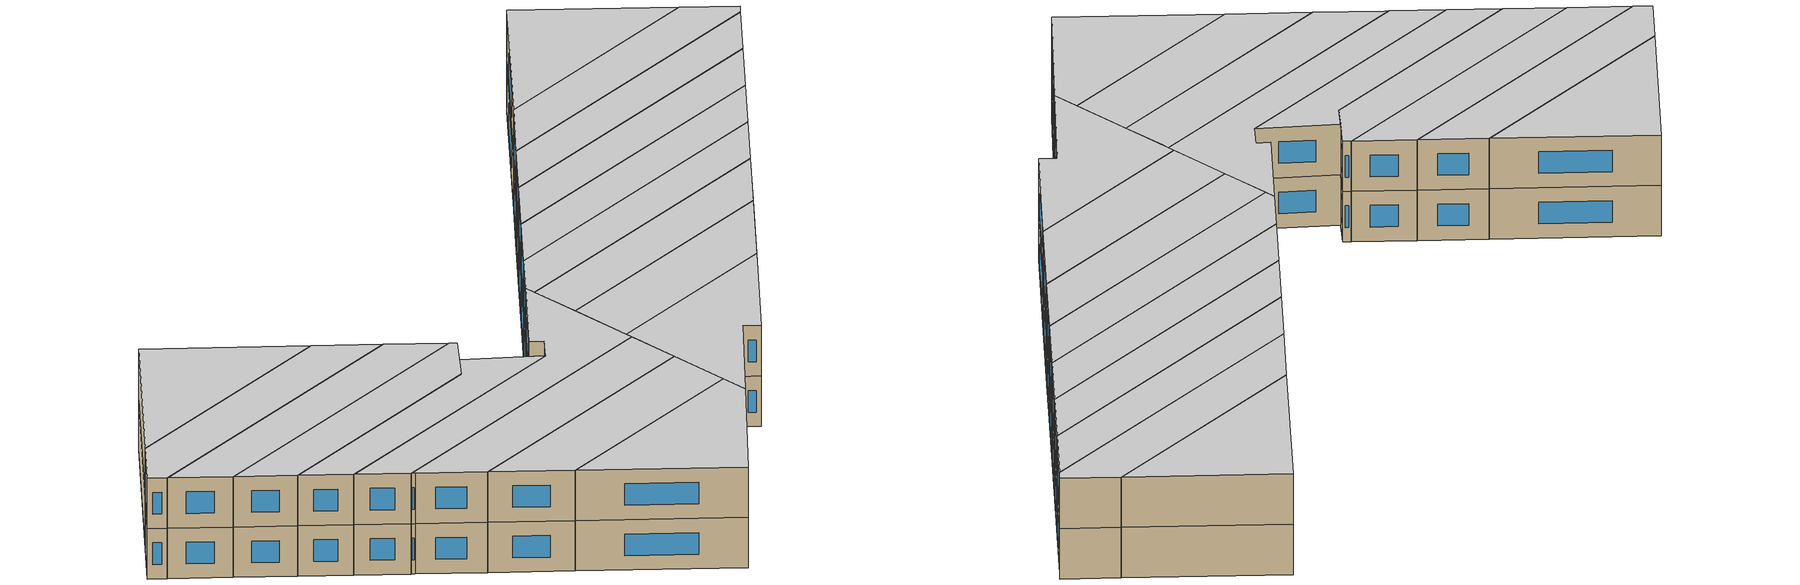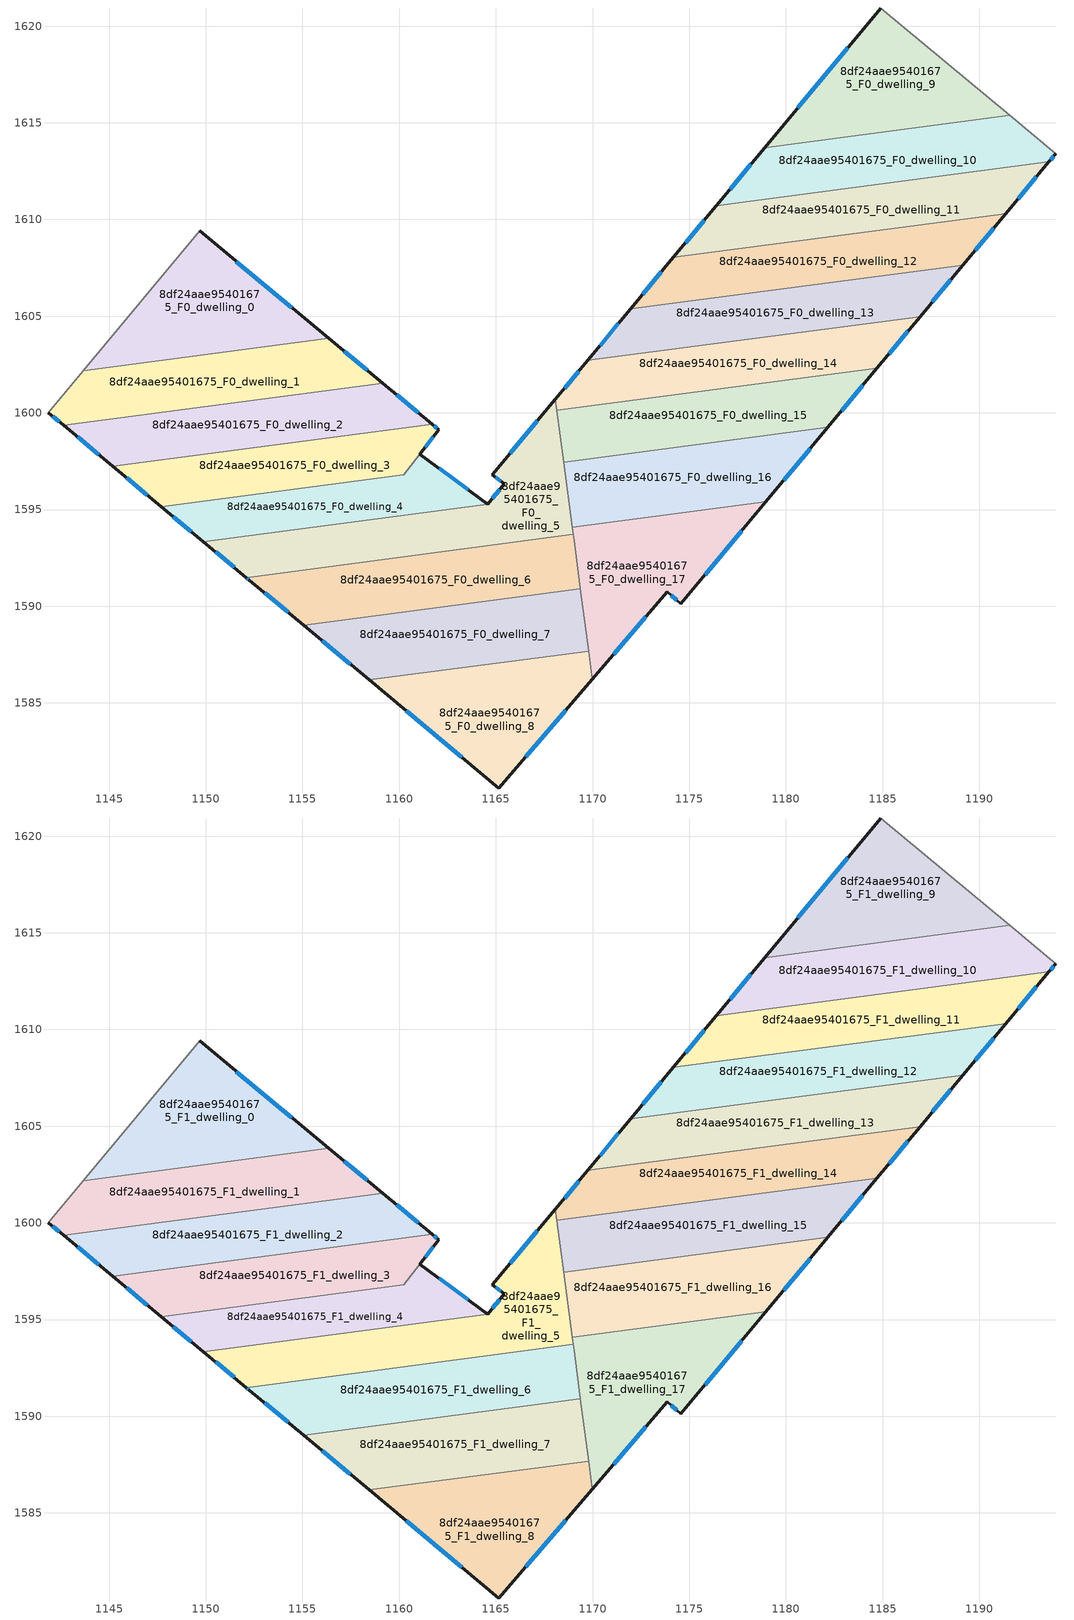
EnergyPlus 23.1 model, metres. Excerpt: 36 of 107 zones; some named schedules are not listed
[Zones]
8df24aae95401675_F0_dwelling_0
 floor ground (EU_floor_Construction): 1156.36,1603.86 1143.67,1602.19 1149.68,1609.41 z0
 wall outside (EU_wall_Construction): 1156.36,1603.86 1149.68,1609.41 z0:3
 wall adiabatic (EU_wall_Construction): 1149.68,1609.41 1143.67,1602.19 z0:3
 wall to 8df24aae95401675_F0_dwelling_1 (EU_wall_Construction): 1143.67,1602.19 1156.36,1603.86 z0:3
 window (EU_Window_Construction): 1154.45,1605.45 1151.59,1607.82 z0.86:2.14
8df24aae95401675_F0_dwelling_1
 floor ground (EU_floor_Construction): 1159.16,1601.54 1142.65,1599.36 1141.86,1600.02 1143.67,1602.19 1156.36,1603.86 z0
 wall outside (EU_wall_Construction): 1159.16,1601.54 1156.36,1603.86 / 1141.86,1600.02 1142.65,1599.36 z0:3
 wall to 8df24aae95401675_F0_dwelling_2 (EU_wall_Construction): 1142.65,1599.36 1159.16,1601.54 z0:3
 wall adiabatic (EU_wall_Construction): 1143.67,1602.19 1141.86,1600.02 z0:3
 window (EU_Window_Construction): 1158.36,1602.2 1157.16,1603.2 / 1142.08,1599.83 1142.42,1599.55 z0.86:2.14
8df24aae95401675_F0_dwelling_10
 floor ground (EU_floor_Construction): 1193.95,1613.4 1193.59,1612.97 1176.4,1610.71 1178.9,1613.71 1191.58,1615.38 z0
 wall outside (EU_wall_Construction): 1178.9,1613.71 1176.4,1610.71 / 1193.59,1612.97 1193.95,1613.4 z0:3
 wall to 8df24aae95401675_F0_dwelling_9 (EU_wall_Construction): 1191.58,1615.38 1178.9,1613.71 z0:3
 wall adiabatic (EU_wall_Construction): 1193.95,1613.4 1191.58,1615.38 z0:3
 wall to 8df24aae95401675_F0_dwelling_11 (EU_wall_Construction): 1176.4,1610.71 1193.59,1612.97 z0:3
 window (EU_Window_Construction): 1178.19,1612.86 1177.12,1611.57 / 1193.7,1613.1 1193.85,1613.28 z0.86:2.14
8df24aae95401675_F0_dwelling_11
 floor ground (EU_floor_Construction): 1193.59,1612.97 1191.38,1610.31 1174.19,1608.05 1176.4,1610.71 z0
 wall outside (EU_wall_Construction): 1191.38,1610.31 1193.59,1612.97 / 1176.4,1610.71 1174.19,1608.05 z0:3
 wall to 8df24aae95401675_F0_dwelling_12 (EU_wall_Construction): 1174.19,1608.05 1191.38,1610.31 z0:3
 window (EU_Window_Construction): 1192.01,1611.07 1192.96,1612.21 / 1175.77,1609.95 1174.82,1608.81 z0.86:2.14
8df24aae95401675_F0_dwelling_12
 floor ground (EU_floor_Construction): 1191.38,1610.31 1189.16,1607.65 1171.97,1605.38 1174.19,1608.05 z0
 wall outside (EU_wall_Construction): 1189.16,1607.65 1191.38,1610.31 / 1174.19,1608.05 1171.97,1605.38 z0:3
 wall to 8df24aae95401675_F0_dwelling_13 (EU_wall_Construction): 1171.97,1605.38 1189.16,1607.65 z0:3
 window (EU_Window_Construction): 1189.79,1608.41 1190.74,1609.55 / 1173.55,1607.29 1172.6,1606.15 z0.86:2.14
8df24aae95401675_F0_dwelling_13
 floor ground (EU_floor_Construction): 1189.16,1607.65 1186.94,1604.98 1169.76,1602.72 1171.97,1605.38 z0
 wall outside (EU_wall_Construction): 1186.94,1604.98 1189.16,1607.65 / 1171.97,1605.38 1169.76,1602.72 z0:3
 wall to 8df24aae95401675_F0_dwelling_14 (EU_wall_Construction): 1169.76,1602.72 1186.94,1604.98 z0:3
 window (EU_Window_Construction): 1187.57,1605.74 1188.52,1606.88 / 1171.34,1604.62 1170.39,1603.48 z0.86:2.14
8df24aae95401675_F0_dwelling_14
 floor ground (EU_floor_Construction): 1186.94,1604.98 1184.71,1602.3 1168.16,1600.13 1168.08,1600.71 1169.76,1602.72 z0
 wall outside (EU_wall_Construction): 1169.76,1602.72 1168.08,1600.71 / 1184.71,1602.3 1186.94,1604.98 z0:3
 wall to 8df24aae95401675_F0_dwelling_15 (EU_wall_Construction): 1168.16,1600.13 1184.71,1602.3 z0:3
 wall to 8df24aae95401675_F0_dwelling_5 (EU_wall_Construction): 1168.08,1600.71 1168.16,1600.13 z0:3
 window (EU_Window_Construction): 1169.28,1602.15 1168.56,1601.28 / 1185.35,1603.07 1186.3,1604.22 z0.86:2.14
8df24aae95401675_F0_dwelling_15
 floor ground (EU_floor_Construction): 1184.71,1602.3 1182.16,1599.25 1168.51,1597.45 1168.16,1600.13 z0
 wall outside (EU_wall_Construction): 1182.16,1599.25 1184.71,1602.3 z0:3
 wall to 8df24aae95401675_F0_dwelling_16 (EU_wall_Construction): 1168.51,1597.45 1182.16,1599.25 z0:3
 wall to 8df24aae95401675_F0_dwelling_5 (EU_wall_Construction): 1168.16,1600.13 1168.51,1597.45 z0:3
 window (EU_Window_Construction): 1182.89,1600.12 1183.98,1601.43 z0.86:2.14
8df24aae95401675_F0_dwelling_16
 floor ground (EU_floor_Construction): 1182.16,1599.25 1178.97,1595.41 1168.95,1594.09 1168.51,1597.45 z0
 wall outside (EU_wall_Construction): 1178.97,1595.41 1182.16,1599.25 z0:3
 wall to 8df24aae95401675_F0_dwelling_17 (EU_wall_Construction): 1168.95,1594.09 1178.97,1595.41 z0:3
 wall to 8df24aae95401675_F0_dwelling_5 (EU_wall_Construction): 1168.51,1597.45 1168.95,1594.09 z0:3
 window (EU_Window_Construction): 1179.88,1596.5 1181.25,1598.15 z0.86:2.14
8df24aae95401675_F0_dwelling_17
 floor ground (EU_floor_Construction): 1178.97,1595.41 1174.57,1590.13 1173.86,1590.74 1169.99,1586.23 1168.95,1594.09 z0
 wall outside (EU_wall_Construction): 1169.99,1586.23 1173.86,1590.74 1174.57,1590.13 1178.97,1595.41 z0:3
 wall to 8df24aae95401675_F0_dwelling_7 (EU_wall_Construction): 1169.37,1590.9 1169.8,1587.68 z0:3
 wall to 8df24aae95401675_F0_dwelling_6 (EU_wall_Construction): 1169,1593.71 1169.02,1593.56 1169.04,1593.41 1169.37,1590.9 z0:3
 wall to 8df24aae95401675_F0_dwelling_8 (EU_wall_Construction): 1169.8,1587.68 1169.99,1586.23 z0:3
 wall to 8df24aae95401675_F0_dwelling_5 (EU_wall_Construction): 1168.95,1594.09 1169,1593.71 z0:3
 window (EU_Window_Construction): 1175.83,1591.63 1177.71,1593.9 / 1174.06,1590.56 1174.37,1590.3 / 1171.09,1587.52 1172.75,1589.45 z0.86:2.14
8df24aae95401675_F0_dwelling_2
 floor ground (EU_floor_Construction): 1161.72,1599.41 1145.2,1597.24 1142.65,1599.36 1159.16,1601.54 z0
 wall outside (EU_wall_Construction): 1142.65,1599.36 1145.2,1597.24 / 1161.72,1599.41 1159.16,1601.54 z0:3
 wall to 8df24aae95401675_F0_dwelling_3 (EU_wall_Construction): 1145.2,1597.24 1161.72,1599.41 z0:3
 window (EU_Window_Construction): 1143.38,1598.75 1144.47,1597.84 / 1160.98,1600.02 1159.89,1600.93 z0.86:2.14
8df24aae95401675_F0_dwelling_3
 floor ground (EU_floor_Construction): 1162.04,1599.14 1160.25,1596.81 1147.69,1595.16 1145.2,1597.24 1161.72,1599.41 z0
 wall outside (EU_wall_Construction): 1145.2,1597.24 1147.69,1595.16 / 1161.07,1597.87 1162.04,1599.14 1161.72,1599.41 z0:3
 wall to 8df24aae95401675_F0_dwelling_4 (EU_wall_Construction): 1147.69,1595.16 1160.25,1596.81 1161.07,1597.87 z0:3
 window (EU_Window_Construction): 1145.91,1596.64 1146.98,1595.75 / 1161.95,1599.22 1161.81,1599.33 / 1161.34,1598.23 1161.76,1598.78 z0.86:2.14
8df24aae95401675_F0_dwelling_4
 floor ground (EU_floor_Construction): 1164.59,1595.27 1149.88,1593.34 1147.69,1595.16 1160.25,1596.81 1161.07,1597.87 z0
 wall outside (EU_wall_Construction): 1164.59,1595.27 1161.07,1597.87 / 1147.69,1595.16 1149.88,1593.34 z0:3
 wall to 8df24aae95401675_F0_dwelling_5 (EU_wall_Construction): 1149.88,1593.34 1164.59,1595.27 z0:3
 window (EU_Window_Construction): 1163.58,1596.02 1162.07,1597.13 / 1148.32,1594.64 1149.25,1593.86 z0.86:2.14
8df24aae95401675_F0_dwelling_5
 floor ground (EU_floor_Construction): 1168.08,1600.71 1169,1593.71 1152.1,1591.49 1149.88,1593.34 1164.59,1595.27 1165.43,1596.34 1164.82,1596.79 z0
 wall outside (EU_wall_Construction): 1168.08,1600.71 1164.82,1596.79 1165.43,1596.34 1164.59,1595.27 / 1149.88,1593.34 1152.1,1591.49 z0:3
 wall to 8df24aae95401675_F0_dwelling_6 (EU_wall_Construction): 1152.1,1591.49 1169,1593.71 z0:3
 window (EU_Window_Construction): 1165.19,1596.03 1164.83,1595.58 / 1165,1596.66 1165.26,1596.47 / 1167.15,1599.59 1165.76,1597.91 / 1150.51,1592.81 1151.46,1592.01 z0.86:2.14
8df24aae95401675_F0_dwelling_6
 floor ground (EU_floor_Construction): 1169,1593.71 1169.02,1593.56 1169.04,1593.41 1169.37,1590.9 1155.06,1589.02 1152.25,1591.36 1152.1,1591.49 z0
 wall outside (EU_wall_Construction): 1152.1,1591.49 1152.25,1591.36 1155.06,1589.02 z0:3
 wall to 8df24aae95401675_F0_dwelling_7 (EU_wall_Construction): 1155.06,1589.02 1169.37,1590.9 z0:3
 window (EU_Window_Construction): 1152.14,1591.45 1152.21,1591.39 / 1153.05,1590.69 1154.26,1589.69 z0.86:2.14
8df24aae95401675_F0_dwelling_7
 floor ground (EU_floor_Construction): 1169.37,1590.9 1169.8,1587.68 1158.45,1586.19 1155.06,1589.02 z0
 wall outside (EU_wall_Construction): 1155.06,1589.02 1158.45,1586.19 z0:3
 wall to 8df24aae95401675_F0_dwelling_8 (EU_wall_Construction): 1158.45,1586.19 1169.8,1587.68 z0:3
 window (EU_Window_Construction): 1156.03,1588.21 1157.48,1587 z0.86:2.14
8df24aae95401675_F0_dwelling_8
 floor ground (EU_floor_Construction): 1169.8,1587.68 1169.99,1586.23 1165.16,1580.6 1158.45,1586.19 z0
 wall outside (EU_wall_Construction): 1158.45,1586.19 1165.16,1580.6 1169.99,1586.23 z0:3
 window (EU_Window_Construction): 1166.54,1582.21 1168.61,1584.62 / 1160.37,1584.59 1163.24,1582.2 z0.86:2.14
8df24aae95401675_F0_dwelling_9
 floor ground (EU_floor_Construction): 1191.58,1615.38 1178.9,1613.71 1184.91,1620.94 z0
 wall outside (EU_wall_Construction): 1184.91,1620.94 1178.9,1613.71 z0:3
 wall adiabatic (EU_wall_Construction): 1191.58,1615.38 1184.91,1620.94 z0:3
 window (EU_Window_Construction): 1183.19,1618.87 1180.62,1615.78 z0.86:2.14
8df24aae95401675_F1_dwelling_0
 floor to 8df24aae95401675_F0_dwelling_0 (EU_floor_Construction): 1156.36,1603.86 1143.67,1602.19 1149.68,1609.41 z3
 wall outside (EU_wall_Construction): 1156.36,1603.86 1149.68,1609.41 z3:6
 wall adiabatic (EU_wall_Construction): 1149.68,1609.41 1143.67,1602.19 z3:6
 wall to 8df24aae95401675_F1_dwelling_1 (EU_wall_Construction): 1143.67,1602.19 1156.36,1603.86 z3:6
 window (EU_Window_Construction): 1154.45,1605.45 1151.59,1607.82 z3.86:5.14
 ceiling to 8df24aae95401675_F2_dwelling_0 (EU_floor_Construction): 1156.36,1603.86 1149.68,1609.41 1143.67,1602.19 z6
8df24aae95401675_F1_dwelling_1
 floor to 8df24aae95401675_F0_dwelling_1 (EU_floor_Construction): 1159.16,1601.54 1142.65,1599.36 1141.86,1600.02 1143.67,1602.19 1156.36,1603.86 z3
 wall outside (EU_wall_Construction): 1159.16,1601.54 1156.36,1603.86 / 1141.86,1600.02 1142.65,1599.36 z3:6
 wall to 8df24aae95401675_F1_dwelling_2 (EU_wall_Construction): 1142.65,1599.36 1159.16,1601.54 z3:6
 wall adiabatic (EU_wall_Construction): 1143.67,1602.19 1141.86,1600.02 z3:6
 window (EU_Window_Construction): 1158.36,1602.2 1157.16,1603.2 / 1142.08,1599.83 1142.42,1599.55 z3.86:5.14
 ceiling to 8df24aae95401675_F2_dwelling_1 (EU_floor_Construction): 1159.16,1601.54 1156.36,1603.86 1143.67,1602.19 1141.86,1600.02 1142.65,1599.36 z6
8df24aae95401675_F1_dwelling_10
 floor to 8df24aae95401675_F0_dwelling_10 (EU_floor_Construction): 1193.95,1613.4 1193.59,1612.97 1176.4,1610.71 1178.9,1613.71 1191.58,1615.38 z3
 wall outside (EU_wall_Construction): 1178.9,1613.71 1176.4,1610.71 / 1193.59,1612.97 1193.95,1613.4 z3:6
 wall to 8df24aae95401675_F1_dwelling_9 (EU_wall_Construction): 1191.58,1615.38 1178.9,1613.71 z3:6
 wall adiabatic (EU_wall_Construction): 1193.95,1613.4 1191.58,1615.38 z3:6
 wall to 8df24aae95401675_F1_dwelling_11 (EU_wall_Construction): 1176.4,1610.71 1193.59,1612.97 z3:6
 window (EU_Window_Construction): 1178.19,1612.86 1177.12,1611.57 / 1193.7,1613.1 1193.85,1613.28 z3.86:5.14
 ceiling to 8df24aae95401675_F2_dwelling_10 (EU_floor_Construction): 1193.59,1612.97 1193.95,1613.4 1191.58,1615.38 1178.9,1613.71 1176.4,1610.71 z6
8df24aae95401675_F1_dwelling_11
 floor to 8df24aae95401675_F0_dwelling_11 (EU_floor_Construction): 1193.59,1612.97 1191.38,1610.31 1174.19,1608.05 1176.4,1610.71 z3
 wall outside (EU_wall_Construction): 1191.38,1610.31 1193.59,1612.97 / 1176.4,1610.71 1174.19,1608.05 z3:6
 wall to 8df24aae95401675_F1_dwelling_12 (EU_wall_Construction): 1174.19,1608.05 1191.38,1610.31 z3:6
 window (EU_Window_Construction): 1192.01,1611.07 1192.96,1612.21 / 1175.77,1609.95 1174.82,1608.81 z3.86:5.14
 ceiling to 8df24aae95401675_F2_dwelling_11 (EU_floor_Construction): 1191.38,1610.31 1193.59,1612.97 1176.4,1610.71 1174.19,1608.05 z6
8df24aae95401675_F1_dwelling_12
 floor to 8df24aae95401675_F0_dwelling_12 (EU_floor_Construction): 1191.38,1610.31 1189.16,1607.65 1171.97,1605.38 1174.19,1608.05 z3
 wall outside (EU_wall_Construction): 1189.16,1607.65 1191.38,1610.31 / 1174.19,1608.05 1171.97,1605.38 z3:6
 wall to 8df24aae95401675_F1_dwelling_13 (EU_wall_Construction): 1171.97,1605.38 1189.16,1607.65 z3:6
 window (EU_Window_Construction): 1189.79,1608.41 1190.74,1609.55 / 1173.55,1607.29 1172.6,1606.15 z3.86:5.14
 ceiling to 8df24aae95401675_F2_dwelling_12 (EU_floor_Construction): 1189.16,1607.65 1191.38,1610.31 1174.19,1608.05 1171.97,1605.38 z6
8df24aae95401675_F1_dwelling_13
 floor to 8df24aae95401675_F0_dwelling_13 (EU_floor_Construction): 1189.16,1607.65 1186.94,1604.98 1169.76,1602.72 1171.97,1605.38 z3
 wall outside (EU_wall_Construction): 1186.94,1604.98 1189.16,1607.65 / 1171.97,1605.38 1169.76,1602.72 z3:6
 wall to 8df24aae95401675_F1_dwelling_14 (EU_wall_Construction): 1169.76,1602.72 1186.94,1604.98 z3:6
 window (EU_Window_Construction): 1187.57,1605.74 1188.52,1606.88 / 1171.34,1604.62 1170.39,1603.48 z3.86:5.14
 ceiling to 8df24aae95401675_F2_dwelling_13 (EU_floor_Construction): 1186.94,1604.98 1189.16,1607.65 1171.97,1605.38 1169.76,1602.72 z6
8df24aae95401675_F1_dwelling_14
 floor to 8df24aae95401675_F0_dwelling_14 (EU_floor_Construction): 1186.94,1604.98 1184.71,1602.3 1168.16,1600.13 1168.08,1600.71 1169.76,1602.72 z3
 wall outside (EU_wall_Construction): 1169.76,1602.72 1168.08,1600.71 / 1184.71,1602.3 1186.94,1604.98 z3:6
 wall to 8df24aae95401675_F1_dwelling_15 (EU_wall_Construction): 1168.16,1600.13 1184.71,1602.3 z3:6
 wall to 8df24aae95401675_F1_dwelling_5 (EU_wall_Construction): 1168.08,1600.71 1168.16,1600.13 z3:6
 window (EU_Window_Construction): 1169.28,1602.15 1168.56,1601.28 / 1185.35,1603.07 1186.3,1604.22 z3.86:5.14
 ceiling to 8df24aae95401675_F2_dwelling_14 (EU_floor_Construction): 1184.71,1602.3 1186.94,1604.98 1169.76,1602.72 1168.08,1600.71 1168.16,1600.13 z6
8df24aae95401675_F1_dwelling_15
 floor to 8df24aae95401675_F0_dwelling_15 (EU_floor_Construction): 1184.71,1602.3 1182.16,1599.25 1168.51,1597.45 1168.16,1600.13 z3
 wall outside (EU_wall_Construction): 1182.16,1599.25 1184.71,1602.3 z3:6
 wall to 8df24aae95401675_F1_dwelling_16 (EU_wall_Construction): 1168.51,1597.45 1182.16,1599.25 z3:6
 wall to 8df24aae95401675_F1_dwelling_5 (EU_wall_Construction): 1168.16,1600.13 1168.51,1597.45 z3:6
 window (EU_Window_Construction): 1182.89,1600.12 1183.98,1601.43 z3.86:5.14
 ceiling to 8df24aae95401675_F2_dwelling_15 (EU_floor_Construction): 1182.16,1599.25 1184.71,1602.3 1168.16,1600.13 1168.51,1597.45 z6
8df24aae95401675_F1_dwelling_16
 floor to 8df24aae95401675_F0_dwelling_16 (EU_floor_Construction): 1182.16,1599.25 1178.97,1595.41 1168.95,1594.09 1168.51,1597.45 z3
 wall outside (EU_wall_Construction): 1178.97,1595.41 1182.16,1599.25 z3:6
 wall to 8df24aae95401675_F1_dwelling_17 (EU_wall_Construction): 1168.95,1594.09 1178.97,1595.41 z3:6
 wall to 8df24aae95401675_F1_dwelling_5 (EU_wall_Construction): 1168.51,1597.45 1168.95,1594.09 z3:6
 window (EU_Window_Construction): 1179.88,1596.5 1181.25,1598.15 z3.86:5.14
 ceiling to 8df24aae95401675_F2_dwelling_16 (EU_floor_Construction): 1178.97,1595.41 1182.16,1599.25 1168.51,1597.45 1168.95,1594.09 z6
8df24aae95401675_F1_dwelling_17
 floor to 8df24aae95401675_F0_dwelling_17 (EU_floor_Construction): 1178.97,1595.41 1174.57,1590.13 1173.86,1590.74 1169.99,1586.23 1168.95,1594.09 z3
 wall outside (EU_wall_Construction): 1169.99,1586.23 1173.86,1590.74 1174.57,1590.13 1178.97,1595.41 z3:6
 wall to 8df24aae95401675_F1_dwelling_7 (EU_wall_Construction): 1169.37,1590.9 1169.8,1587.68 z3:6
 wall to 8df24aae95401675_F1_dwelling_6 (EU_wall_Construction): 1169,1593.71 1169.02,1593.56 1169.04,1593.41 1169.37,1590.9 z3:6
 wall to 8df24aae95401675_F1_dwelling_8 (EU_wall_Construction): 1169.8,1587.68 1169.99,1586.23 z3:6
 wall to 8df24aae95401675_F1_dwelling_5 (EU_wall_Construction): 1168.95,1594.09 1169,1593.71 z3:6
 window (EU_Window_Construction): 1175.83,1591.63 1177.71,1593.9 / 1174.06,1590.56 1174.37,1590.3 / 1171.09,1587.52 1172.75,1589.45 z3.86:5.14
 ceiling to 8df24aae95401675_F2_dwelling_17 (EU_floor_Construction): 1174.57,1590.13 1178.97,1595.41 1168.95,1594.09 1169.99,1586.23 1173.86,1590.74 z6
8df24aae95401675_F1_dwelling_2
 floor to 8df24aae95401675_F0_dwelling_2 (EU_floor_Construction): 1161.72,1599.41 1145.2,1597.24 1142.65,1599.36 1159.16,1601.54 z3
 wall outside (EU_wall_Construction): 1142.65,1599.36 1145.2,1597.24 / 1161.72,1599.41 1159.16,1601.54 z3:6
 wall to 8df24aae95401675_F1_dwelling_3 (EU_wall_Construction): 1145.2,1597.24 1161.72,1599.41 z3:6
 window (EU_Window_Construction): 1143.38,1598.75 1144.47,1597.84 / 1160.98,1600.02 1159.89,1600.93 z3.86:5.14
 ceiling to 8df24aae95401675_F2_dwelling_2 (EU_floor_Construction): 1161.72,1599.41 1159.16,1601.54 1142.65,1599.36 1145.2,1597.24 z6
8df24aae95401675_F1_dwelling_3
 floor to 8df24aae95401675_F0_dwelling_3 (EU_floor_Construction): 1162.04,1599.14 1160.25,1596.81 1147.69,1595.16 1145.2,1597.24 1161.72,1599.41 z3
 wall outside (EU_wall_Construction): 1145.2,1597.24 1147.69,1595.16 / 1161.07,1597.87 1162.04,1599.14 1161.72,1599.41 z3:6
 wall to 8df24aae95401675_F1_dwelling_4 (EU_wall_Construction): 1147.69,1595.16 1160.25,1596.81 1161.07,1597.87 z3:6
 window (EU_Window_Construction): 1145.91,1596.64 1146.98,1595.75 / 1161.95,1599.22 1161.81,1599.33 / 1161.34,1598.23 1161.76,1598.78 z3.86:5.14
 ceiling to 8df24aae95401675_F2_dwelling_3 (EU_floor_Construction): 1160.25,1596.81 1162.04,1599.14 1161.72,1599.41 1145.2,1597.24 1147.69,1595.16 z6
8df24aae95401675_F1_dwelling_4
 floor to 8df24aae95401675_F0_dwelling_4 (EU_floor_Construction): 1164.59,1595.27 1149.88,1593.34 1147.69,1595.16 1160.25,1596.81 1161.07,1597.87 z3
 wall outside (EU_wall_Construction): 1164.59,1595.27 1161.07,1597.87 / 1147.69,1595.16 1149.88,1593.34 z3:6
 wall to 8df24aae95401675_F1_dwelling_5 (EU_wall_Construction): 1149.88,1593.34 1164.59,1595.27 z3:6
 window (EU_Window_Construction): 1163.58,1596.02 1162.07,1597.13 / 1148.32,1594.64 1149.25,1593.86 z3.86:5.14
 ceiling to 8df24aae95401675_F2_dwelling_4 (EU_floor_Construction): 1164.59,1595.27 1161.07,1597.87 1160.25,1596.81 1147.69,1595.16 1149.88,1593.34 z6
8df24aae95401675_F1_dwelling_5
 floor to 8df24aae95401675_F0_dwelling_5 (EU_floor_Construction): 1168.08,1600.71 1169,1593.71 1152.1,1591.49 1149.88,1593.34 1164.59,1595.27 1165.43,1596.34 1164.82,1596.79 z3
 wall outside (EU_wall_Construction): 1168.08,1600.71 1164.82,1596.79 1165.43,1596.34 1164.59,1595.27 / 1149.88,1593.34 1152.1,1591.49 z3:6
 wall to 8df24aae95401675_F1_dwelling_6 (EU_wall_Construction): 1152.1,1591.49 1169,1593.71 z3:6
 window (EU_Window_Construction): 1165.19,1596.03 1164.83,1595.58 / 1165,1596.66 1165.26,1596.47 / 1167.15,1599.59 1165.76,1597.91 / 1150.51,1592.81 1151.46,1592.01 z3.86:5.14
 ceiling to 8df24aae95401675_F2_dwelling_5 (EU_floor_Construction): 1169,1593.71 1168.08,1600.71 1164.82,1596.79 1165.43,1596.34 1164.59,1595.27 1149.88,1593.34 1152.1,1591.49 z6
8df24aae95401675_F1_dwelling_6
 floor to 8df24aae95401675_F0_dwelling_6 (EU_floor_Construction): 1169,1593.71 1169.02,1593.56 1169.04,1593.41 1169.37,1590.9 1155.06,1589.02 1152.25,1591.36 1152.1,1591.49 z3
 wall outside (EU_wall_Construction): 1152.1,1591.49 1152.25,1591.36 1155.06,1589.02 z3:6
 wall to 8df24aae95401675_F1_dwelling_7 (EU_wall_Construction): 1155.06,1589.02 1169.37,1590.9 z3:6
 window (EU_Window_Construction): 1152.14,1591.45 1152.21,1591.39 / 1153.05,1590.69 1154.26,1589.69 z3.86:5.14
 ceiling to 8df24aae95401675_F2_dwelling_6 (EU_floor_Construction): 1169.37,1590.9 1169.04,1593.41 1169.02,1593.56 1169,1593.71 1152.1,1591.49 1152.25,1591.36 1155.06,1589.02 z6
8df24aae95401675_F1_dwelling_7
 floor to 8df24aae95401675_F0_dwelling_7 (EU_floor_Construction): 1169.37,1590.9 1169.8,1587.68 1158.45,1586.19 1155.06,1589.02 z3
 wall outside (EU_wall_Construction): 1155.06,1589.02 1158.45,1586.19 z3:6
 wall to 8df24aae95401675_F1_dwelling_8 (EU_wall_Construction): 1158.45,1586.19 1169.8,1587.68 z3:6
 window (EU_Window_Construction): 1156.03,1588.21 1157.48,1587 z3.86:5.14
 ceiling to 8df24aae95401675_F2_dwelling_7 (EU_floor_Construction): 1169.8,1587.68 1169.37,1590.9 1155.06,1589.02 1158.45,1586.19 z6
8df24aae95401675_F1_dwelling_8
 floor to 8df24aae95401675_F0_dwelling_8 (EU_floor_Construction): 1169.8,1587.68 1169.99,1586.23 1165.16,1580.6 1158.45,1586.19 z3
 wall outside (EU_wall_Construction): 1158.45,1586.19 1165.16,1580.6 1169.99,1586.23 z3:6
 window (EU_Window_Construction): 1166.54,1582.21 1168.61,1584.62 / 1160.37,1584.59 1163.24,1582.2 z3.86:5.14
 ceiling to 8df24aae95401675_F2_dwelling_8 (EU_floor_Construction): 1165.16,1580.6 1169.99,1586.23 1169.8,1587.68 1158.45,1586.19 z6
8df24aae95401675_F1_dwelling_9
 floor to 8df24aae95401675_F0_dwelling_9 (EU_floor_Construction): 1191.58,1615.38 1178.9,1613.71 1184.91,1620.94 z3
 wall outside (EU_wall_Construction): 1184.91,1620.94 1178.9,1613.71 z3:6
 wall adiabatic (EU_wall_Construction): 1191.58,1615.38 1184.91,1620.94 z3:6
 window (EU_Window_Construction): 1183.19,1618.87 1180.62,1615.78 z3.86:5.14
 ceiling to 8df24aae95401675_F2_dwelling_9 (EU_floor_Construction): 1191.58,1615.38 1184.91,1620.94 1178.9,1613.71 z6
[Building]
EU S2 Campaign: North Axis=0; Terrain=City; Solar Distribution=FullExterior
[Site:Location]
Helsinki-Vantaa.AP: Latitude=60.317; Longitude=24.963; Time Zone=2; Elevation=54.6
[SizingPeriod:WeatherFileDays]
AnnualSizingPeriod: Begin Month=1; Begin Day of Month=1; End Month=12; End Day of Month=31; Day of Week for Start Day=Monday; Use Weather File Daylight Saving Period=No; Use Weather File Rain and Snow Indicators=No
[MATERIAL]
EU_InternalMass_Material: Roughness=MediumRough; Thickness=0.1; Conductivity=1; Density=1800; Specific Heat=900; Thermal Absorptance=0.9; Solar Absorptance=0.7; Visible Absorptance=0.7
[MATERIAL:NOMASS] Roughness=MediumRough; Thermal Absorptance=0.9; Solar Absorptance=0.7; Visible Absorptance=0.7
Name | Thermal Resistance
EU_wall_NoMass | 1.10183
EU_floor_NoMass | 1.70606
[WINDOWMATERIAL:SIMPLEGLAZINGSYSTEM]
EU_Window_SimpleGlazing: UFactor=3.11035; Solar Heat Gain Coefficient=0.8; Visible Transmittance=0.8
[CONSTRUCTION]
EU_wall_Construction: EU_wall_NoMass
EU_floor_Construction: EU_floor_NoMass
EU_Window_Construction: EU_Window_SimpleGlazing
EU_InternalMass_Construction: EU_InternalMass_Material
[ZONE] Type=1; Multiplier=1; Ceiling Height=autocalculate; Floor Area=autocalculate; Part of Total Floor Area=Yes
Name | Volume
8df24aae95401675_F0_dwelling_0; 8df24aae95401675_F1_dwelling_0 | 122.319
8df24aae95401675_F0_dwelling_1; 8df24aae95401675_F1_dwelling_1 | 122.327
8df24aae95401675_F0_dwelling_10; 8df24aae95401675_F1_dwelling_10 | 122.338
8df24aae95401675_F0_dwelling_11; 8df24aae95401675_F1_dwelling_11 | 122.33
8df24aae95401675_F0_dwelling_12; 8df24aae95401675_F1_dwelling_12 | 122.313
8df24aae95401675_F0_dwelling_13; 8df24aae95401675_F1_dwelling_13 | 122.312
8df24aae95401675_F0_dwelling_14; 8df24aae95401675_F1_dwelling_14 | 122.309
8df24aae95401675_F0_dwelling_15; 8df24aae95401675_F1_dwelling_15 | 123.319
8df24aae95401675_F0_dwelling_16; 8df24aae95401675_F1_dwelling_16 | 121.357
8df24aae95401675_F0_dwelling_17; 8df24aae95401675_F1_dwelling_17 | 122.326
8df24aae95401675_F0_dwelling_2; 8df24aae95401675_F1_dwelling_2 | 121.991
8df24aae95401675_F0_dwelling_3; 8df24aae95401675_F1_dwelling_3 | 106.802
8df24aae95401675_F0_dwelling_4; 8df24aae95401675_F1_dwelling_4 | 94.99
8df24aae95401675_F0_dwelling_5; 8df24aae95401675_F1_dwelling_5 | 150.316
8df24aae95401675_F0_dwelling_6; 8df24aae95401675_F1_dwelling_6 | 133.792
8df24aae95401675_F0_dwelling_7; 8df24aae95401675_F1_dwelling_7 | 126.067
8df24aae95401675_F0_dwelling_8; 8df24aae95401675_F1_dwelling_8 | 122.311
8df24aae95401675_F0_dwelling_9; 8df24aae95401675_F1_dwelling_9 | 122.316
[INTERNALMASS] Construction=EU_InternalMass_Construction
Name | Zone or ZoneList | Surface Area
8df24aae95401675_F0_dwelling_0_EU_InternalMass | 8df24aae95401675_F0_dwelling_0 | 40.7726
8df24aae95401675_F0_dwelling_1_EU_InternalMass | 8df24aae95401675_F0_dwelling_1 | 40.7758
8df24aae95401675_F0_dwelling_2_EU_InternalMass | 8df24aae95401675_F0_dwelling_2 | 40.6633
8df24aae95401675_F0_dwelling_3_EU_InternalMass | 8df24aae95401675_F0_dwelling_3 | 35.6002
8df24aae95401675_F0_dwelling_4_EU_InternalMass | 8df24aae95401675_F0_dwelling_4 | 31.6638
8df24aae95401675_F0_dwelling_5_EU_InternalMass | 8df24aae95401675_F0_dwelling_5 | 50.1068
8df24aae95401675_F0_dwelling_6_EU_InternalMass | 8df24aae95401675_F0_dwelling_6 | 44.5964
8df24aae95401675_F0_dwelling_7_EU_InternalMass | 8df24aae95401675_F0_dwelling_7 | 42.0207
8df24aae95401675_F0_dwelling_8_EU_InternalMass | 8df24aae95401675_F0_dwelling_8 | 40.7702
8df24aae95401675_F0_dwelling_9_EU_InternalMass | 8df24aae95401675_F0_dwelling_9 | 40.772
8df24aae95401675_F0_dwelling_10_EU_InternalMass | 8df24aae95401675_F0_dwelling_10 | 40.7792
8df24aae95401675_F0_dwelling_11_EU_InternalMass | 8df24aae95401675_F0_dwelling_11 | 40.7766
8df24aae95401675_F0_dwelling_12_EU_InternalMass | 8df24aae95401675_F0_dwelling_12 | 40.7711
8df24aae95401675_F0_dwelling_13_EU_InternalMass | 8df24aae95401675_F0_dwelling_13 | 40.7706
8df24aae95401675_F0_dwelling_14_EU_InternalMass | 8df24aae95401675_F0_dwelling_14 | 40.7693
8df24aae95401675_F0_dwelling_15_EU_InternalMass | 8df24aae95401675_F0_dwelling_15 | 41.1071
8df24aae95401675_F0_dwelling_16_EU_InternalMass | 8df24aae95401675_F0_dwelling_16 | 40.453
8df24aae95401675_F0_dwelling_17_EU_InternalMass | 8df24aae95401675_F0_dwelling_17 | 40.7755
8df24aae95401675_F1_dwelling_0_EU_InternalMass | 8df24aae95401675_F1_dwelling_0 | 40.7726
8df24aae95401675_F1_dwelling_1_EU_InternalMass | 8df24aae95401675_F1_dwelling_1 | 40.7758
8df24aae95401675_F1_dwelling_2_EU_InternalMass | 8df24aae95401675_F1_dwelling_2 | 40.6633
8df24aae95401675_F1_dwelling_3_EU_InternalMass | 8df24aae95401675_F1_dwelling_3 | 35.6002
8df24aae95401675_F1_dwelling_4_EU_InternalMass | 8df24aae95401675_F1_dwelling_4 | 31.6638
8df24aae95401675_F1_dwelling_5_EU_InternalMass | 8df24aae95401675_F1_dwelling_5 | 50.1068
8df24aae95401675_F1_dwelling_6_EU_InternalMass | 8df24aae95401675_F1_dwelling_6 | 44.5964
8df24aae95401675_F1_dwelling_7_EU_InternalMass | 8df24aae95401675_F1_dwelling_7 | 42.0207
8df24aae95401675_F1_dwelling_8_EU_InternalMass | 8df24aae95401675_F1_dwelling_8 | 40.7702
8df24aae95401675_F1_dwelling_9_EU_InternalMass | 8df24aae95401675_F1_dwelling_9 | 40.772
8df24aae95401675_F1_dwelling_10_EU_InternalMass | 8df24aae95401675_F1_dwelling_10 | 40.7792
8df24aae95401675_F1_dwelling_11_EU_InternalMass | 8df24aae95401675_F1_dwelling_11 | 40.7766
8df24aae95401675_F1_dwelling_12_EU_InternalMass | 8df24aae95401675_F1_dwelling_12 | 40.7711
8df24aae95401675_F1_dwelling_13_EU_InternalMass | 8df24aae95401675_F1_dwelling_13 | 40.7706
8df24aae95401675_F1_dwelling_14_EU_InternalMass | 8df24aae95401675_F1_dwelling_14 | 40.7693
8df24aae95401675_F1_dwelling_15_EU_InternalMass | 8df24aae95401675_F1_dwelling_15 | 41.1071
8df24aae95401675_F1_dwelling_16_EU_InternalMass | 8df24aae95401675_F1_dwelling_16 | 40.453
8df24aae95401675_F1_dwelling_17_EU_InternalMass | 8df24aae95401675_F1_dwelling_17 | 40.7755
[OTHEREQUIPMENT] Fuel Type=Electricity; Design Level Calculation Method=Watts/Area; Power per Zone Floor Area=1; Fraction Latent=0; Fraction Radiant=0; Fraction Lost=0; Carbon Dioxide Generation Rate=0; EndUse Subcategory=EU_Step8_InternalGains
Name | Zone or ZoneList or Space or SpaceList | Schedule
EU_Step8_InternalGain_8df24aae95401675_F0_dwelling_0_f000 | 8df24aae95401675_F0_dwelling_0 | EU_Step8_GainSchedule_8df24aae95401675_F0_dwelling_0_f000
EU_Step8_InternalGain_8df24aae95401675_F0_dwelling_1_f000 | 8df24aae95401675_F0_dwelling_1 | EU_Step8_GainSchedule_8df24aae95401675_F0_dwelling_1_f000
EU_Step8_InternalGain_8df24aae95401675_F0_dwelling_2_f000 | 8df24aae95401675_F0_dwelling_2 | EU_Step8_GainSchedule_8df24aae95401675_F0_dwelling_2_f000
EU_Step8_InternalGain_8df24aae95401675_F0_dwelling_3_f000 | 8df24aae95401675_F0_dwelling_3 | EU_Step8_GainSchedule_8df24aae95401675_F0_dwelling_3_f000
EU_Step8_InternalGain_8df24aae95401675_F0_dwelling_4_f000 | 8df24aae95401675_F0_dwelling_4 | EU_Step8_GainSchedule_8df24aae95401675_F0_dwelling_4_f000
EU_Step8_InternalGain_8df24aae95401675_F0_dwelling_5_f000 | 8df24aae95401675_F0_dwelling_5 | EU_Step8_GainSchedule_8df24aae95401675_F0_dwelling_5_f000
EU_Step8_InternalGain_8df24aae95401675_F0_dwelling_6_f000 | 8df24aae95401675_F0_dwelling_6 | EU_Step8_GainSchedule_8df24aae95401675_F0_dwelling_6_f000
EU_Step8_InternalGain_8df24aae95401675_F0_dwelling_7_f000 | 8df24aae95401675_F0_dwelling_7 | EU_Step8_GainSchedule_8df24aae95401675_F0_dwelling_7_f000
EU_Step8_InternalGain_8df24aae95401675_F0_dwelling_8_f000 | 8df24aae95401675_F0_dwelling_8 | EU_Step8_GainSchedule_8df24aae95401675_F0_dwelling_8_f000
EU_Step8_InternalGain_8df24aae95401675_F0_dwelling_9_f000 | 8df24aae95401675_F0_dwelling_9 | EU_Step8_GainSchedule_8df24aae95401675_F0_dwelling_9_f000
EU_Step8_InternalGain_8df24aae95401675_F0_dwelling_10_f000 | 8df24aae95401675_F0_dwelling_10 | EU_Step8_GainSchedule_8df24aae95401675_F0_dwelling_10_f000
EU_Step8_InternalGain_8df24aae95401675_F0_dwelling_11_f000 | 8df24aae95401675_F0_dwelling_11 | EU_Step8_GainSchedule_8df24aae95401675_F0_dwelling_11_f000
EU_Step8_InternalGain_8df24aae95401675_F0_dwelling_12_f000 | 8df24aae95401675_F0_dwelling_12 | EU_Step8_GainSchedule_8df24aae95401675_F0_dwelling_12_f000
EU_Step8_InternalGain_8df24aae95401675_F0_dwelling_13_f000 | 8df24aae95401675_F0_dwelling_13 | EU_Step8_GainSchedule_8df24aae95401675_F0_dwelling_13_f000
EU_Step8_InternalGain_8df24aae95401675_F0_dwelling_14_f000 | 8df24aae95401675_F0_dwelling_14 | EU_Step8_GainSchedule_8df24aae95401675_F0_dwelling_14_f000
EU_Step8_InternalGain_8df24aae95401675_F0_dwelling_15_f000 | 8df24aae95401675_F0_dwelling_15 | EU_Step8_GainSchedule_8df24aae95401675_F0_dwelling_15_f000
EU_Step8_InternalGain_8df24aae95401675_F0_dwelling_16_f000 | 8df24aae95401675_F0_dwelling_16 | EU_Step8_GainSchedule_8df24aae95401675_F0_dwelling_16_f000
EU_Step8_InternalGain_8df24aae95401675_F0_dwelling_17_f000 | 8df24aae95401675_F0_dwelling_17 | EU_Step8_GainSchedule_8df24aae95401675_F0_dwelling_17_f000
EU_Step8_InternalGain_8df24aae95401675_F1_dwelling_0_f000 | 8df24aae95401675_F1_dwelling_0 | EU_Step8_GainSchedule_8df24aae95401675_F1_dwelling_0_f000
EU_Step8_InternalGain_8df24aae95401675_F1_dwelling_1_f000 | 8df24aae95401675_F1_dwelling_1 | EU_Step8_GainSchedule_8df24aae95401675_F1_dwelling_1_f000
EU_Step8_InternalGain_8df24aae95401675_F1_dwelling_2_f000 | 8df24aae95401675_F1_dwelling_2 | EU_Step8_GainSchedule_8df24aae95401675_F1_dwelling_2_f000
EU_Step8_InternalGain_8df24aae95401675_F1_dwelling_3_f000 | 8df24aae95401675_F1_dwelling_3 | EU_Step8_GainSchedule_8df24aae95401675_F1_dwelling_3_f000
EU_Step8_InternalGain_8df24aae95401675_F1_dwelling_4_f000 | 8df24aae95401675_F1_dwelling_4 | EU_Step8_GainSchedule_8df24aae95401675_F1_dwelling_4_f000
EU_Step8_InternalGain_8df24aae95401675_F1_dwelling_5_f000 | 8df24aae95401675_F1_dwelling_5 | EU_Step8_GainSchedule_8df24aae95401675_F1_dwelling_5_f000
EU_Step8_InternalGain_8df24aae95401675_F1_dwelling_6_f000 | 8df24aae95401675_F1_dwelling_6 | EU_Step8_GainSchedule_8df24aae95401675_F1_dwelling_6_f000
EU_Step8_InternalGain_8df24aae95401675_F1_dwelling_7_f000 | 8df24aae95401675_F1_dwelling_7 | EU_Step8_GainSchedule_8df24aae95401675_F1_dwelling_7_f000
EU_Step8_InternalGain_8df24aae95401675_F1_dwelling_8_f000 | 8df24aae95401675_F1_dwelling_8 | EU_Step8_GainSchedule_8df24aae95401675_F1_dwelling_8_f000
EU_Step8_InternalGain_8df24aae95401675_F1_dwelling_9_f000 | 8df24aae95401675_F1_dwelling_9 | EU_Step8_GainSchedule_8df24aae95401675_F1_dwelling_9_f000
EU_Step8_InternalGain_8df24aae95401675_F1_dwelling_10_f000 | 8df24aae95401675_F1_dwelling_10 | EU_Step8_GainSchedule_8df24aae95401675_F1_dwelling_10_f000
EU_Step8_InternalGain_8df24aae95401675_F1_dwelling_11_f000 | 8df24aae95401675_F1_dwelling_11 | EU_Step8_GainSchedule_8df24aae95401675_F1_dwelling_11_f000
EU_Step8_InternalGain_8df24aae95401675_F1_dwelling_12_f000 | 8df24aae95401675_F1_dwelling_12 | EU_Step8_GainSchedule_8df24aae95401675_F1_dwelling_12_f000
EU_Step8_InternalGain_8df24aae95401675_F1_dwelling_13_f000 | 8df24aae95401675_F1_dwelling_13 | EU_Step8_GainSchedule_8df24aae95401675_F1_dwelling_13_f000
EU_Step8_InternalGain_8df24aae95401675_F1_dwelling_14_f000 | 8df24aae95401675_F1_dwelling_14 | EU_Step8_GainSchedule_8df24aae95401675_F1_dwelling_14_f000
EU_Step8_InternalGain_8df24aae95401675_F1_dwelling_15_f000 | 8df24aae95401675_F1_dwelling_15 | EU_Step8_GainSchedule_8df24aae95401675_F1_dwelling_15_f000
EU_Step8_InternalGain_8df24aae95401675_F1_dwelling_16_f000 | 8df24aae95401675_F1_dwelling_16 | EU_Step8_GainSchedule_8df24aae95401675_F1_dwelling_16_f000
EU_Step8_InternalGain_8df24aae95401675_F1_dwelling_17_f000 | 8df24aae95401675_F1_dwelling_17 | EU_Step8_GainSchedule_8df24aae95401675_F1_dwelling_17_f000
[ZONEVENTILATION:DESIGNFLOWRATE] Schedule=EU_AlwaysOn; Design Flow Rate Calculation Method=AirChanges/Hour; Air Changes per Hour=0.756316; Ventilation Type=Natural; Fan Pressure Rise=0; Fan Total Efficiency=1; Constant Term Coefficient=1; Temperature Term Coefficient=0; Velocity Term Coefficient=0; Velocity Squared Term Coefficient=0; Minimum Indoor Temperature=-100; Maximum Indoor Temperature=100; Delta Temperature=-100; Minimum Outdoor Temperature=-100; Maximum Outdoor Temperature=100; Maximum Wind Speed=40
Name | Zone or ZoneList or Space or SpaceList
EU_ConstantAir_8df24aae95401675_F0_dwelling_0 | 8df24aae95401675_F0_dwelling_0
EU_ConstantAir_8df24aae95401675_F0_dwelling_1 | 8df24aae95401675_F0_dwelling_1
EU_ConstantAir_8df24aae95401675_F0_dwelling_2 | 8df24aae95401675_F0_dwelling_2
EU_ConstantAir_8df24aae95401675_F0_dwelling_3 | 8df24aae95401675_F0_dwelling_3
EU_ConstantAir_8df24aae95401675_F0_dwelling_4 | 8df24aae95401675_F0_dwelling_4
EU_ConstantAir_8df24aae95401675_F0_dwelling_5 | 8df24aae95401675_F0_dwelling_5
EU_ConstantAir_8df24aae95401675_F0_dwelling_6 | 8df24aae95401675_F0_dwelling_6
EU_ConstantAir_8df24aae95401675_F0_dwelling_7 | 8df24aae95401675_F0_dwelling_7
EU_ConstantAir_8df24aae95401675_F0_dwelling_8 | 8df24aae95401675_F0_dwelling_8
EU_ConstantAir_8df24aae95401675_F0_dwelling_9 | 8df24aae95401675_F0_dwelling_9
EU_ConstantAir_8df24aae95401675_F0_dwelling_10 | 8df24aae95401675_F0_dwelling_10
EU_ConstantAir_8df24aae95401675_F0_dwelling_11 | 8df24aae95401675_F0_dwelling_11
EU_ConstantAir_8df24aae95401675_F0_dwelling_12 | 8df24aae95401675_F0_dwelling_12
EU_ConstantAir_8df24aae95401675_F0_dwelling_13 | 8df24aae95401675_F0_dwelling_13
EU_ConstantAir_8df24aae95401675_F0_dwelling_14 | 8df24aae95401675_F0_dwelling_14
EU_ConstantAir_8df24aae95401675_F0_dwelling_15 | 8df24aae95401675_F0_dwelling_15
EU_ConstantAir_8df24aae95401675_F0_dwelling_16 | 8df24aae95401675_F0_dwelling_16
EU_ConstantAir_8df24aae95401675_F0_dwelling_17 | 8df24aae95401675_F0_dwelling_17
EU_ConstantAir_8df24aae95401675_F1_dwelling_0 | 8df24aae95401675_F1_dwelling_0
EU_ConstantAir_8df24aae95401675_F1_dwelling_1 | 8df24aae95401675_F1_dwelling_1
EU_ConstantAir_8df24aae95401675_F1_dwelling_2 | 8df24aae95401675_F1_dwelling_2
EU_ConstantAir_8df24aae95401675_F1_dwelling_3 | 8df24aae95401675_F1_dwelling_3
EU_ConstantAir_8df24aae95401675_F1_dwelling_4 | 8df24aae95401675_F1_dwelling_4
EU_ConstantAir_8df24aae95401675_F1_dwelling_5 | 8df24aae95401675_F1_dwelling_5
EU_ConstantAir_8df24aae95401675_F1_dwelling_6 | 8df24aae95401675_F1_dwelling_6
EU_ConstantAir_8df24aae95401675_F1_dwelling_7 | 8df24aae95401675_F1_dwelling_7
EU_ConstantAir_8df24aae95401675_F1_dwelling_8 | 8df24aae95401675_F1_dwelling_8
EU_ConstantAir_8df24aae95401675_F1_dwelling_9 | 8df24aae95401675_F1_dwelling_9
EU_ConstantAir_8df24aae95401675_F1_dwelling_10 | 8df24aae95401675_F1_dwelling_10
EU_ConstantAir_8df24aae95401675_F1_dwelling_11 | 8df24aae95401675_F1_dwelling_11
EU_ConstantAir_8df24aae95401675_F1_dwelling_12 | 8df24aae95401675_F1_dwelling_12
EU_ConstantAir_8df24aae95401675_F1_dwelling_13 | 8df24aae95401675_F1_dwelling_13
EU_ConstantAir_8df24aae95401675_F1_dwelling_14 | 8df24aae95401675_F1_dwelling_14
EU_ConstantAir_8df24aae95401675_F1_dwelling_15 | 8df24aae95401675_F1_dwelling_15
EU_ConstantAir_8df24aae95401675_F1_dwelling_16 | 8df24aae95401675_F1_dwelling_16
EU_ConstantAir_8df24aae95401675_F1_dwelling_17 | 8df24aae95401675_F1_dwelling_17
[HVACTEMPLATE:ZONE:IDEALLOADSAIRSYSTEM] System Availability Schedule=EU_AlwaysOn; Maximum Heating Supply Air Temperature=50; Minimum Cooling Supply Air Temperature=13; Maximum Heating Supply Air Humidity Ratio=0.0156; Minimum Cooling Supply Air Humidity Ratio=0.0077; Heating Limit=NoLimit; Cooling Limit=NoLimit; Heating Availability Schedule=EU_AlwaysOn; Cooling Availability Schedule=EU_CoolingOff; Dehumidification Control Type=ConstantSensibleHeatRatio; Cooling Sensible Heat Ratio=0.7; Dehumidification Setpoint=60; Humidification Control Type=None; Humidification Setpoint=30; Outdoor Air Method=None; Outdoor Air Flow Rate per Person=0.00944; Outdoor Air Flow Rate per Zone Floor Area=0; Outdoor Air Flow Rate per Zone=0; Demand Controlled Ventilation Type=None; Outdoor Air Economizer Type=NoEconomizer; Heat Recovery Type=None; Sensible Heat Recovery Effectiveness=0.7; Latent Heat Recovery Effectiveness=0.65
Name | Template Thermostat
8df24aae95401675_F0_dwelling_0 | EU_HeatOnly_8df24aae95401675_F0_dwelling_0
8df24aae95401675_F0_dwelling_1 | EU_HeatOnly_8df24aae95401675_F0_dwelling_1
8df24aae95401675_F0_dwelling_2 | EU_HeatOnly_8df24aae95401675_F0_dwelling_2
8df24aae95401675_F0_dwelling_3 | EU_HeatOnly_8df24aae95401675_F0_dwelling_3
8df24aae95401675_F0_dwelling_4 | EU_HeatOnly_8df24aae95401675_F0_dwelling_4
8df24aae95401675_F0_dwelling_5 | EU_HeatOnly_8df24aae95401675_F0_dwelling_5
8df24aae95401675_F0_dwelling_6 | EU_HeatOnly_8df24aae95401675_F0_dwelling_6
8df24aae95401675_F0_dwelling_7 | EU_HeatOnly_8df24aae95401675_F0_dwelling_7
8df24aae95401675_F0_dwelling_8 | EU_HeatOnly_8df24aae95401675_F0_dwelling_8
8df24aae95401675_F0_dwelling_9 | EU_HeatOnly_8df24aae95401675_F0_dwelling_9
8df24aae95401675_F0_dwelling_10 | EU_HeatOnly_8df24aae95401675_F0_dwelling_10
8df24aae95401675_F0_dwelling_11 | EU_HeatOnly_8df24aae95401675_F0_dwelling_11
8df24aae95401675_F0_dwelling_12 | EU_HeatOnly_8df24aae95401675_F0_dwelling_12
8df24aae95401675_F0_dwelling_13 | EU_HeatOnly_8df24aae95401675_F0_dwelling_13
8df24aae95401675_F0_dwelling_14 | EU_HeatOnly_8df24aae95401675_F0_dwelling_14
8df24aae95401675_F0_dwelling_15 | EU_HeatOnly_8df24aae95401675_F0_dwelling_15
8df24aae95401675_F0_dwelling_16 | EU_HeatOnly_8df24aae95401675_F0_dwelling_16
8df24aae95401675_F0_dwelling_17 | EU_HeatOnly_8df24aae95401675_F0_dwelling_17
8df24aae95401675_F1_dwelling_0 | EU_HeatOnly_8df24aae95401675_F1_dwelling_0
8df24aae95401675_F1_dwelling_1 | EU_HeatOnly_8df24aae95401675_F1_dwelling_1
8df24aae95401675_F1_dwelling_2 | EU_HeatOnly_8df24aae95401675_F1_dwelling_2
8df24aae95401675_F1_dwelling_3 | EU_HeatOnly_8df24aae95401675_F1_dwelling_3
8df24aae95401675_F1_dwelling_4 | EU_HeatOnly_8df24aae95401675_F1_dwelling_4
8df24aae95401675_F1_dwelling_5 | EU_HeatOnly_8df24aae95401675_F1_dwelling_5
8df24aae95401675_F1_dwelling_6 | EU_HeatOnly_8df24aae95401675_F1_dwelling_6
8df24aae95401675_F1_dwelling_7 | EU_HeatOnly_8df24aae95401675_F1_dwelling_7
8df24aae95401675_F1_dwelling_8 | EU_HeatOnly_8df24aae95401675_F1_dwelling_8
8df24aae95401675_F1_dwelling_9 | EU_HeatOnly_8df24aae95401675_F1_dwelling_9
8df24aae95401675_F1_dwelling_10 | EU_HeatOnly_8df24aae95401675_F1_dwelling_10
8df24aae95401675_F1_dwelling_11 | EU_HeatOnly_8df24aae95401675_F1_dwelling_11
8df24aae95401675_F1_dwelling_12 | EU_HeatOnly_8df24aae95401675_F1_dwelling_12
8df24aae95401675_F1_dwelling_13 | EU_HeatOnly_8df24aae95401675_F1_dwelling_13
8df24aae95401675_F1_dwelling_14 | EU_HeatOnly_8df24aae95401675_F1_dwelling_14
8df24aae95401675_F1_dwelling_15 | EU_HeatOnly_8df24aae95401675_F1_dwelling_15
8df24aae95401675_F1_dwelling_16 | EU_HeatOnly_8df24aae95401675_F1_dwelling_16
8df24aae95401675_F1_dwelling_17 | EU_HeatOnly_8df24aae95401675_F1_dwelling_17
[SIZING:ZONE] Zone Cooling Design Supply Air Temperature Input Method=SupplyAirTemperature; Zone Cooling Design Supply Air Temperature=13; Zone Heating Design Supply Air Temperature Input Method=SupplyAirTemperature; Zone Heating Design Supply Air Temperature=50; Zone Cooling Design Supply Air Humidity Ratio=0.008; Zone Heating Design Supply Air Humidity Ratio=0.008; Cooling Design Air Flow Method=DesignDay; Cooling Design Air Flow Rate=0; Cooling Minimum Air Flow per Zone Floor Area=0.000762; Cooling Minimum Air Flow=0; Cooling Minimum Air Flow Fraction=0.2; Heating Design Air Flow Method=DesignDay; Heating Design Air Flow Rate=0; Heating Maximum Air Flow per Zone Floor Area=0.002032; Heating Maximum Air Flow=0.141576; Heating Maximum Air Flow Fraction=0.3; Account for Dedicated Outdoor Air System=No; Dedicated Outdoor Air System Control Strategy=NeutralSupplyAir; Dedicated Outdoor Air Low Setpoint Temperature for Design=autosize; Dedicated Outdoor Air High Setpoint Temperature for Design=autosize; Zone Load Sizing Method=Sensible Load Only No Latent Load; Zone Latent Cooling Design Supply Air Humidity Ratio Input Method=HumidityRatioDifference; Zone Cooling Design Supply Air Humidity Ratio Difference=0.005; Zone Latent Heating Design Supply Air Humidity Ratio Input Method=HumidityRatioDifference; Zone Humidification Design Supply Air Humidity Ratio Difference=0.005
8df24aae95401675_F0_dwelling_0; 8df24aae95401675_F0_dwelling_1; 8df24aae95401675_F0_dwelling_2; 8df24aae95401675_F0_dwelling_3; 8df24aae95401675_F0_dwelling_4; 8df24aae95401675_F0_dwelling_5; 8df24aae95401675_F0_dwelling_6; 8df24aae95401675_F0_dwelling_7; 8df24aae95401675_F0_dwelling_8; 8df24aae95401675_F0_dwelling_9; 8df24aae95401675_F0_dwelling_10; 8df24aae95401675_F0_dwelling_11; 8df24aae95401675_F0_dwelling_12; 8df24aae95401675_F0_dwelling_13; 8df24aae95401675_F0_dwelling_14; 8df24aae95401675_F0_dwelling_15; 8df24aae95401675_F0_dwelling_16; 8df24aae95401675_F0_dwelling_17; 8df24aae95401675_F1_dwelling_0; 8df24aae95401675_F1_dwelling_1; 8df24aae95401675_F1_dwelling_2; 8df24aae95401675_F1_dwelling_3; 8df24aae95401675_F1_dwelling_4; 8df24aae95401675_F1_dwelling_5; 8df24aae95401675_F1_dwelling_6; 8df24aae95401675_F1_dwelling_7; 8df24aae95401675_F1_dwelling_8; 8df24aae95401675_F1_dwelling_9; 8df24aae95401675_F1_dwelling_10; 8df24aae95401675_F1_dwelling_11; 8df24aae95401675_F1_dwelling_12; 8df24aae95401675_F1_dwelling_13; 8df24aae95401675_F1_dwelling_14; 8df24aae95401675_F1_dwelling_15; 8df24aae95401675_F1_dwelling_16; 8df24aae95401675_F1_dwelling_17
[SCHEDULE:FILE] Column Number=1; Rows to Skip at Top=0; Number of Hours of Data=8760; Column Separator=Comma; Interpolate to Timestep=No; Minutes per Item=60; Adjust Schedule for Daylight Savings=Yes
Name | File
EU_Step8_GainSchedule_8df24aae95401675_F0_dwelling_0_f000 | ../../schedules/8df24aae95401675/8df24aae95401675_F0_dwelling_0_f000_gain.csv
EU_Step8_GainSchedule_8df24aae95401675_F0_dwelling_1_f000 | ../../schedules/8df24aae95401675/8df24aae95401675_F0_dwelling_1_f000_gain.csv
EU_Step8_GainSchedule_8df24aae95401675_F0_dwelling_2_f000 | ../../schedules/8df24aae95401675/8df24aae95401675_F0_dwelling_2_f000_gain.csv
EU_Step8_GainSchedule_8df24aae95401675_F0_dwelling_3_f000 | ../../schedules/8df24aae95401675/8df24aae95401675_F0_dwelling_3_f000_gain.csv
EU_Step8_GainSchedule_8df24aae95401675_F0_dwelling_4_f000 | ../../schedules/8df24aae95401675/8df24aae95401675_F0_dwelling_4_f000_gain.csv
EU_Step8_GainSchedule_8df24aae95401675_F0_dwelling_5_f000 | ../../schedules/8df24aae95401675/8df24aae95401675_F0_dwelling_5_f000_gain.csv
EU_Step8_GainSchedule_8df24aae95401675_F0_dwelling_6_f000 | ../../schedules/8df24aae95401675/8df24aae95401675_F0_dwelling_6_f000_gain.csv
EU_Step8_GainSchedule_8df24aae95401675_F0_dwelling_7_f000 | ../../schedules/8df24aae95401675/8df24aae95401675_F0_dwelling_7_f000_gain.csv
EU_Step8_GainSchedule_8df24aae95401675_F0_dwelling_8_f000 | ../../schedules/8df24aae95401675/8df24aae95401675_F0_dwelling_8_f000_gain.csv
EU_Step8_GainSchedule_8df24aae95401675_F0_dwelling_9_f000 | ../../schedules/8df24aae95401675/8df24aae95401675_F0_dwelling_9_f000_gain.csv
EU_Step8_GainSchedule_8df24aae95401675_F0_dwelling_10_f000 | ../../schedules/8df24aae95401675/8df24aae95401675_F0_dwelling_10_f000_gain.csv
EU_Step8_GainSchedule_8df24aae95401675_F0_dwelling_11_f000 | ../../schedules/8df24aae95401675/8df24aae95401675_F0_dwelling_11_f000_gain.csv
EU_Step8_GainSchedule_8df24aae95401675_F0_dwelling_12_f000 | ../../schedules/8df24aae95401675/8df24aae95401675_F0_dwelling_12_f000_gain.csv
EU_Step8_GainSchedule_8df24aae95401675_F0_dwelling_13_f000 | ../../schedules/8df24aae95401675/8df24aae95401675_F0_dwelling_13_f000_gain.csv
EU_Step8_GainSchedule_8df24aae95401675_F0_dwelling_14_f000 | ../../schedules/8df24aae95401675/8df24aae95401675_F0_dwelling_14_f000_gain.csv
EU_Step8_GainSchedule_8df24aae95401675_F0_dwelling_15_f000 | ../../schedules/8df24aae95401675/8df24aae95401675_F0_dwelling_15_f000_gain.csv
EU_Step8_GainSchedule_8df24aae95401675_F0_dwelling_16_f000 | ../../schedules/8df24aae95401675/8df24aae95401675_F0_dwelling_16_f000_gain.csv
EU_Step8_GainSchedule_8df24aae95401675_F0_dwelling_17_f000 | ../../schedules/8df24aae95401675/8df24aae95401675_F0_dwelling_17_f000_gain.csv
